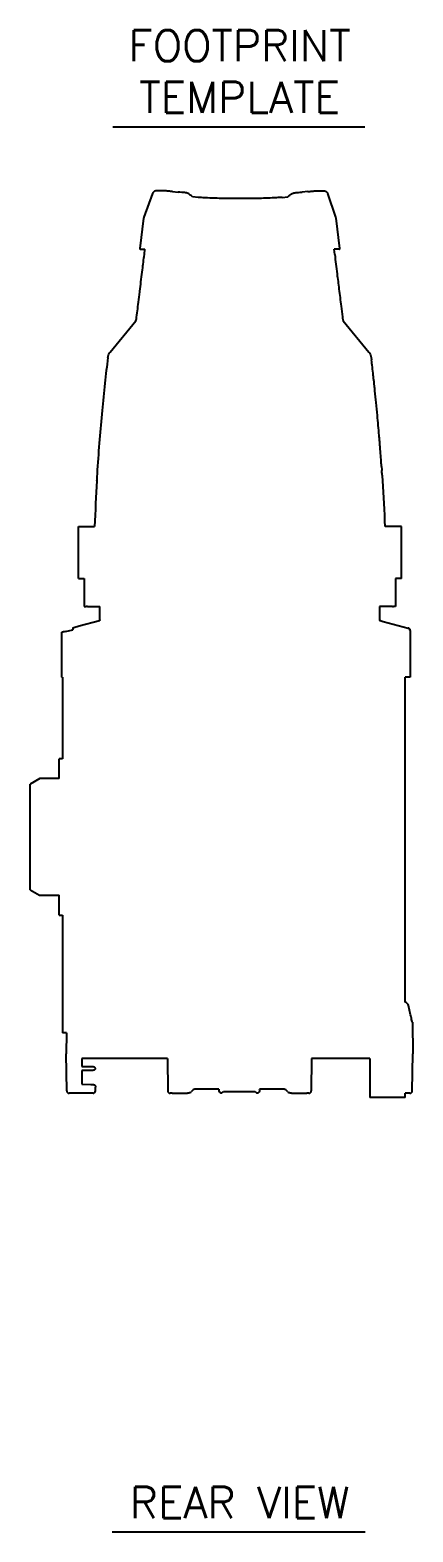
# Model space of a CAD drawing. Extents: x 6 to 134, y 3 to 97.
# Drawn here: x 123.81 to 133.01, y 61.14 to 97.27 of the extents above; entities that cross this region are included whole.
import ezdxf
from ezdxf.enums import TextEntityAlignment as Align

# ---------------------------------------------------------------- set-up
doc = ezdxf.new("R2010")
doc.units = 0
doc.header["$MEASUREMENT"] = 0
doc.layers.add('OBJECT', color=7, linetype='CONTINUOUS')
doc.styles.get("Standard").update_dxf_attribs({"font": 'SIMPLEX'})

msp = doc.modelspace()

# ---------------------------------------------------------------- linework, layer by layer
at = {"layer": 'OBJECT', "color": 1}
for p, q in [((125.802, 94.943), (131.855, 94.943)), ((125.788, 61.136), (131.86, 61.136))]:
    msp.add_line(p, q, dxfattribs=at)
at = {"layer": 'OBJECT'}
for p, q in [((126.754, 93.334), (126.546, 92.768)), ((126.848, 93.399), (126.834, 93.398)), ((127.062, 93.399), (126.848, 93.399)), ((127.235, 93.382), (127.37, 93.369)), ((127.371, 93.369), (127.37, 93.369)), ((127.371, 93.369), (127.37, 93.369)), ((127.374, 93.37), (127.371, 93.369)), ((127.371, 93.369), (127.371, 93.369)), ((127.371, 93.369), (127.371, 93.369)), ((127.381, 93.369), (127.374, 93.37)), ((127.847, 93.242), (127.713, 93.258)), ((129.87, 93.242), (130.004, 93.258)), ((130.337, 93.369), (130.343, 93.37)), ((130.343, 93.37), (130.347, 93.369)), ((130.482, 93.382), (130.347, 93.369)), ((130.347, 93.369), (130.347, 93.369)), ((130.347, 93.369), (130.347, 93.369)), ((130.347, 93.369), (130.347, 93.369)), ((130.347, 93.369), (130.347, 93.369)), ((130.655, 93.399), (130.869, 93.399)), ((130.869, 93.399), (130.883, 93.398)), ((131.161, 92.768), (130.962, 93.334)), ((126.54, 92.746), (126.45, 92.011)), ((131.256, 92.011), (131.166, 92.746)), ((126.46, 91.999), (126.571, 91.999)), ((126.558, 91.868), (126.571, 91.999)), ((131.13, 91.868), (131.115, 91.999)), ((131.246, 91.999), (131.115, 91.999)), ((125.735, 89.516), (126.351, 90.271)), ((126.351, 90.271), (126.365, 90.3)), ((126.351, 90.271), (126.351, 90.271)), ((126.351, 90.271), (126.351, 90.271)), ((131.322, 90.307), (131.337, 90.271)), ((131.337, 90.271), (131.953, 89.516)), ((132.007, 89.389), (132.014, 89.332)), ((132.255, 86.765), (132.26, 86.688)), ((125.427, 86.688), (125.419, 86.434)), ((132.26, 86.688), (132.262, 86.67)), ((124.973, 84.075), (124.973, 85.325)), ((124.973, 85.325), (125.364, 85.325)), ((132.732, 85.325), (132.341, 85.325)), ((132.732, 84.075), (132.732, 85.325)), ((124.973, 84.075), (125.113, 84.075)), ((125.113, 84.075), (125.113, 83.4)), ((132.732, 84.075), (132.592, 84.075)), ((132.592, 84.075), (132.592, 83.4)), ((125.113, 83.4), (125.161, 83.4)), ((125.191, 83.4), (125.161, 83.4)), ((125.191, 83.4), (125.49, 83.4)), ((125.49, 83.077), (125.49, 83.4)), ((132.515, 83.4), (132.204, 83.4)), ((132.515, 83.4), (132.544, 83.4)), ((132.592, 83.4), (132.544, 83.4)), ((124.569, 82.76), (124.569, 82.763)), ((124.569, 82.763), (124.569, 81.698)), ((124.663, 82.801), (124.615, 82.789)), ((124.615, 82.789), (124.615, 82.789)), ((124.663, 82.801), (124.842, 82.842)), ((132.939, 82.825), (132.939, 81.698)), ((132.939, 82.825), (132.939, 81.728)), ((124.596, 81.698), (124.569, 81.698)), ((124.569, 81.698), (124.569, 81.698)), ((124.596, 81.698), (124.596, 79.738)), ((132.821, 73.883), (132.821, 81.698)), ((132.939, 81.698), (132.821, 81.698)), ((124.596, 79.738), (124.514, 79.738)), ((124.514, 79.264), (124.514, 79.738)), ((124.044, 79.264), (123.814, 79.13)), ((124.514, 79.264), (124.044, 79.264)), ((123.814, 76.587), (123.814, 79.13)), ((123.814, 76.587), (124.043, 76.454)), ((124.042, 76.453), (124.501, 76.453)), ((124.043, 76.454), (124.514, 76.454)), ((124.514, 75.978), (124.514, 76.454)), ((124.514, 75.978), (124.596, 75.978)), ((124.596, 75.978), (124.596, 73.148)), ((132.949, 73.581), (132.902, 73.8)), ((132.995, 73.398), (133.008, 72.636)), ((124.687, 73.148), (124.596, 73.148)), ((124.687, 73.148), (124.678, 72.636)), ((124.694, 71.75), (124.678, 72.636)), ((132.993, 71.75), (133.008, 72.636)), ((127.112, 72.526), (125.053, 72.526)), ((125.053, 72.526), (125.053, 72.39)), ((125.053, 72.39), (125.053, 72.336)), ((125.053, 72.336), (125.275, 72.332)), ((125.275, 72.332), (125.331, 72.331)), ((127.112, 72.526), (127.119, 71.75)), ((130.575, 72.526), (130.567, 71.75)), ((131.972, 72.526), (130.575, 72.526)), ((131.972, 72.526), (131.972, 71.588)), ((125.275, 72.24), (125.053, 72.236)), ((125.053, 72.236), (125.053, 71.906)), ((125.053, 71.906), (125.275, 71.902)), ((125.331, 72.241), (125.275, 72.24)), ((124.694, 71.75), (124.694, 71.746)), ((124.772, 71.691), (124.754, 71.691)), ((125.058, 71.691), (124.772, 71.691)), ((125.203, 71.691), (125.058, 71.691)), ((125.275, 71.691), (125.203, 71.691)), ((125.275, 71.902), (125.327, 71.901)), ((125.325, 71.691), (125.275, 71.691)), ((125.385, 71.75), (125.386, 71.84)), ((127.229, 71.691), (127.179, 71.691)), ((127.229, 71.691), (127.597, 71.691)), ((127.712, 71.756), (127.682, 71.726)), ((128.349, 71.791), (127.796, 71.791)), ((128.528, 71.733), (129.148, 71.733)), ((129.89, 71.791), (129.327, 71.791)), ((130.005, 71.726), (129.975, 71.756)), ((130.089, 71.691), (130.458, 71.691)), ((130.507, 71.691), (130.458, 71.691)), ((132.821, 71.588), (131.972, 71.588)), ((132.821, 71.588), (132.821, 71.691)), ((132.914, 71.691), (132.821, 71.691)), ((132.933, 71.691), (132.914, 71.691)), ((132.993, 71.746), (132.993, 71.75))]:
    msp.add_line(p, q, dxfattribs=at)
at = {"layer": 'OBJECT', "flags": 128}
for points in [[(132.26, 86.688), (132.26, 86.688), (132.26, 86.688)], [(132.261, 86.67), (132.262, 86.67), (132.262, 86.67)], [(132.204, 83.4), (132.204, 83.068), (132.296, 83.043), (132.894, 82.883)], [(124.663, 82.801), (124.634, 82.794), (124.615, 82.789)], [(124.861, 82.897), (124.992, 82.932), (125.479, 83.063)], [(124.861, 82.897), (124.992, 82.932), (125.479, 83.063)], [(132.221, 83.063), (132.296, 83.043), (132.894, 82.883)]]:
    msp.add_lwpolyline(points, dxfattribs=at)
at = {"layer": 'OBJECT'}
for centre, radius, start, end in [((126.64, 92.734), 0.1, 159.8, 173), ((131.067, 92.734), 0.1, 7, 20.2), ((126.46, 92.009), 0.01, 173, 270), ((131.246, 92.009), 0.01, 270, 7), ((175.987, 83.4), 50.66, 176.5747, 177.8223), ((81.718, 83.4), 50.66, 2.1777, 3.4253), ((124.584, 82.762), 0.015, 104.3935, 179.885), ((132.794, 73.777), 0.11, 12.23, 75.9362), ((124.754, 71.751), 0.06, 181, 270), ((125.325, 71.751), 0.06, 270, 359), ((127.179, 71.751), 0.06, 181, 270), ((127.597, 71.811), 0.12, 302.0296, 315), ((127.796, 71.671), 0.12, 90, 135), ((128.406, 71.764), 0.0625, 154.3106, 328.4001), ((129.271, 71.764), 0.0625, 211.6695, 25.6894), ((129.89, 71.671), 0.12, 45, 90), ((130.089, 71.811), 0.12, 225, 237.9704), ((130.507, 71.751), 0.06, 270, 359), ((132.933, 71.751), 0.06, 270, 359)]:
    msp.add_arc(centre, radius, start, end, dxfattribs=at)
for points, knots in [([(126.834, 93.398), (126.832, 93.398), (126.822, 93.397), (126.802, 93.389), (126.779, 93.373), (126.762, 93.354), (126.757, 93.339), (126.755, 93.334)], [0, 0, 0, 0, 0.070425, 0.292431, 0.57097, 0.847148, 1, 1, 1, 1]), ([(127.235, 93.382), (127.227, 93.383), (127.198, 93.386), (127.156, 93.39), (127.118, 93.394), (127.094, 93.396), (127.078, 93.398), (127.065, 93.399), (127.063, 93.399), (127.062, 93.399)], [0, 0, 0, 0, 0.065959, 0.253614, 0.454857, 0.562163, 0.682196, 0.827269, 1, 1, 1, 1]), ([(127.543, 93.356), (127.513, 93.359), (127.453, 93.363), (127.4, 93.368), (127.374, 93.37)], [0, 0, 0, 0, 0.498582, 1, 1, 1, 1]), ([(127.588, 93.345), (127.587, 93.346), (127.578, 93.353), (127.561, 93.356), (127.547, 93.356), (127.543, 93.356), (127.543, 93.356)], [0, 0, 0, 0, 0.079323, 0.761323, 0.990732, 1, 1, 1, 1]), ([(127.713, 93.258), (127.708, 93.263), (127.679, 93.288), (127.638, 93.318), (127.601, 93.339), (127.589, 93.345)], [0, 0, 0, 0, 0.124685, 0.718163, 1, 1, 1, 1]), ([(129.87, 93.242), (129.823, 93.24), (129.712, 93.233), (129.527, 93.225), (129.317, 93.218), (129.104, 93.214), (128.892, 93.212), (128.679, 93.213), (128.465, 93.216), (128.242, 93.222), (128.034, 93.231), (127.903, 93.239), (127.847, 93.242)], [0, 0, 0, 0, 0.073735, 0.174905, 0.279004, 0.383102, 0.484278, 0.585454, 0.689583, 0.793713, 0.912817, 1, 1, 1, 1]), ([(130.004, 93.258), (130.009, 93.263), (130.038, 93.288), (130.08, 93.318), (130.117, 93.339), (130.129, 93.345)], [0, 0, 0, 0, 0.124685, 0.718163, 1, 1, 1, 1]), ([(130.129, 93.345), (130.13, 93.346), (130.14, 93.353), (130.156, 93.356), (130.171, 93.356), (130.174, 93.356), (130.175, 93.356)], [0, 0, 0, 0, 0.079323, 0.761323, 0.990732, 1, 1, 1, 1]), ([(130.175, 93.356), (130.205, 93.359), (130.265, 93.363), (130.317, 93.368), (130.343, 93.37)], [0, 0, 0, 0, 0.498582, 1, 1, 1, 1]), ([(130.482, 93.382), (130.49, 93.383), (130.519, 93.386), (130.562, 93.39), (130.599, 93.394), (130.624, 93.396), (130.64, 93.398), (130.653, 93.399), (130.654, 93.399), (130.655, 93.399)], [0, 0, 0, 0, 0.065959, 0.253614, 0.454857, 0.562163, 0.682196, 0.827269, 1, 1, 1, 1]), ([(130.883, 93.398), (130.886, 93.398), (130.896, 93.397), (130.916, 93.389), (130.938, 93.373), (130.956, 93.354), (130.96, 93.339), (130.962, 93.334)], [0, 0, 0, 0, 0.070425, 0.292431, 0.57097, 0.847148, 1, 1, 1, 1]), ([(126.456, 91.039), (126.475, 91.194), (126.509, 91.47), (126.543, 91.747), (126.558, 91.868)], [0, 0, 0, 0, 0.560059, 1, 1, 1, 1]), ([(131.13, 91.868), (131.149, 91.714), (131.183, 91.437), (131.217, 91.161), (131.232, 91.039)], [0, 0, 0, 0, 0.559941, 1, 1, 1, 1]), ([(126.366, 90.307), (126.366, 90.307), (126.383, 90.445), (126.411, 90.667), (126.44, 90.91), (126.453, 91.017), (126.456, 91.038), (126.456, 91.039)], [0, 0, 0, 0, 0.002274, 0.563506, 0.91051, 0.997261, 1, 1, 1, 1]), ([(131.232, 91.039), (131.232, 91.038), (131.249, 90.901), (131.276, 90.678), (131.306, 90.436), (131.319, 90.329), (131.322, 90.307), (131.322, 90.307)], [0, 0, 0, 0, 0.002739, 0.563972, 0.910975, 0.997726, 1, 1, 1, 1]), ([(126.351, 90.271), (126.351, 90.272), (126.351, 90.272), (126.351, 90.272), (126.351, 90.272), (126.351, 90.272), (126.351, 90.272), (126.351, 90.272), (126.351, 90.272), (126.351, 90.272), (126.351, 90.272), (126.351, 90.272), (126.351, 90.272), (126.351, 90.272), (126.351, 90.271)], [0, 0, 0, 0, 0.148713, 0.270417, 0.325991, 0.38103, 0.499355, 0.560287, 0.614855, 0.66649, 0.718951, 0.77602, 0.84074, 1, 1, 1, 1]), ([(126.365, 90.3), (126.365, 90.301), (126.366, 90.304), (126.366, 90.306), (126.366, 90.307)], [0, 0, 0, 0, 0.56, 1, 1, 1, 1]), ([(125.681, 89.389), (125.657, 89.183), (125.607, 88.758), (125.54, 88.101), (125.478, 87.408), (125.445, 86.932), (125.427, 86.688)], [0, 0, 0, 0, 0.22962, 0.472827, 0.72962, 1, 1, 1, 1]), ([(125.681, 89.389), (125.685, 89.411), (125.694, 89.458), (125.721, 89.497), (125.735, 89.516)], [0, 0, 0, 0, 0.488528, 1, 1, 1, 1]), ([(131.953, 89.516), (131.967, 89.497), (131.994, 89.458), (132.003, 89.411), (132.007, 89.389)], [0, 0, 0, 0, 0.511473, 1, 1, 1, 1]), ([(132.255, 86.765), (132.251, 86.822), (132.242, 86.945), (132.23, 87.117), (132.218, 87.27), (132.208, 87.397), (132.188, 87.637), (132.161, 87.94), (132.127, 88.297), (132.104, 88.525), (132.086, 88.692), (132.073, 88.818), (132.055, 88.978), (132.035, 89.153), (132.02, 89.275), (132.014, 89.332)], [0, 0, 0, 0, 0.0667, 0.143295, 0.200055, 0.245598, 0.29208, 0.479715, 0.599336, 0.709711, 0.745752, 0.794836, 0.857243, 0.932974, 1, 1, 1, 1]), ([(125.418, 86.426), (125.418, 86.429), (125.418, 86.431), (125.419, 86.434), (125.419, 86.434)], [0, 0, 0, 0, 0.942962, 1, 1, 1, 1]), ([(132.287, 86.426), (132.287, 86.43), (132.286, 86.437), (132.279, 86.492), (132.27, 86.571), (132.264, 86.637), (132.262, 86.67)], [0, 0, 0, 0, 0.24993, 0.499886, 0.749919, 1, 1, 1, 1]), ([(132.287, 86.426), (132.287, 86.429), (132.287, 86.431), (132.286, 86.434), (132.286, 86.434)], [0, 0, 0, 0, 0.942962, 1, 1, 1, 1]), ([(124.615, 82.789), (124.612, 82.788), (124.605, 82.786), (124.595, 82.783), (124.587, 82.78), (124.581, 82.778), (124.58, 82.777), (124.58, 82.777)], [0, 0, 0, 0, 0.1604329, 0.3776303, 0.5880803, 0.7939226, 1, 1, 1, 1]), ([(124.842, 82.842), (124.846, 82.857), (124.852, 82.887), (124.858, 82.894), (124.861, 82.897)], [0, 0, 0, 0, 0.499636, 1, 1, 1, 1]), ([(125.49, 83.077), (125.49, 83.076), (125.49, 83.072), (125.487, 83.068), (125.483, 83.065), (125.48, 83.063), (125.479, 83.063)], [0, 0, 0, 0, 0.257663, 0.515326, 0.772991, 1, 1, 1, 1]), ([(125.49, 83.077), (125.49, 83.076), (125.49, 83.074), (125.488, 83.069), (125.485, 83.066), (125.481, 83.064), (125.479, 83.063), (125.479, 83.063)], [0, 0, 0, 0, 0.161183, 0.418718, 0.676258, 0.933799, 1, 1, 1, 1]), ([(132.939, 82.825), (132.938, 82.831), (132.937, 82.845), (132.926, 82.863), (132.912, 82.876), (132.9, 82.881), (132.894, 82.883)], [0, 0, 0, 0, 0.257626, 0.515251, 0.772902, 1, 1, 1, 1]), ([(132.894, 82.883), (132.9, 82.88), (132.913, 82.875), (132.928, 82.861), (132.937, 82.843), (132.938, 82.831), (132.939, 82.825)], [0, 0, 0, 0, 0.257708, 0.515417, 0.773105, 1, 1, 1, 1]), ([(132.995, 73.398), (132.995, 73.398), (132.995, 73.399), (132.993, 73.405), (132.988, 73.425), (132.973, 73.485), (132.959, 73.542), (132.949, 73.581)], [0, 0, 0, 0, 0.035203, 0.085099, 0.17035, 0.423259, 1, 1, 1, 1]), ([(125.331, 72.331), (125.337, 72.331), (125.349, 72.329), (125.363, 72.319), (125.371, 72.307), (125.374, 72.296), (125.376, 72.286), (125.375, 72.277), (125.371, 72.265), (125.362, 72.253), (125.348, 72.243), (125.336, 72.242), (125.331, 72.241)], [0, 0, 0, 0, 0.136362, 0.263329, 0.368349, 0.439903, 0.5002, 0.560961, 0.633301, 0.738333, 0.879024, 1, 1, 1, 1]), ([(125.327, 71.901), (125.336, 71.9), (125.354, 71.898), (125.371, 71.883), (125.381, 71.868), (125.385, 71.855), (125.386, 71.846), (125.386, 71.843), (125.386, 71.841), (125.386, 71.841), (125.386, 71.84)], [0, 0, 0, 0, 0.222543, 0.491167, 0.672127, 0.860152, 0.94651, 0.979357, 0.996884, 1, 1, 1, 1]), ([(127.661, 71.71), (127.661, 71.709), (127.654, 71.705), (127.637, 71.697), (127.617, 71.692), (127.603, 71.691), (127.6, 71.691), (127.598, 71.691), (127.598, 71.691), (127.597, 71.691), (127.597, 71.691), (127.597, 71.691)], [0, 0, 0, 0, 0.005743, 0.356856, 0.829926, 0.915275, 0.964578, 0.985129, 0.992055, 0.99359, 1, 1, 1, 1]), ([(128.459, 71.731), (128.466, 71.732), (128.484, 71.733), (128.509, 71.733), (128.524, 71.733), (128.528, 71.733)], [0.0241591, 0.0241591, 0.0241591, 0.0241591, 0.3831808, 0.8583178, 1, 1, 1, 1]), ([(129.148, 71.733), (129.154, 71.733), (129.173, 71.733), (129.198, 71.733), (129.213, 71.732), (129.217, 71.731)], [0, 0, 0, 0, 0.2499358, 0.7292566, 0.9742522, 0.9742522, 0.9742522, 0.9742522]), ([(130.089, 71.691), (130.089, 71.691), (130.089, 71.691), (130.089, 71.691), (130.088, 71.691), (130.087, 71.691), (130.083, 71.691), (130.07, 71.692), (130.05, 71.697), (130.033, 71.706), (130.026, 71.71)], [0, 0, 0, 0, 0.006411, 0.007946, 0.012356, 0.029422, 0.070262, 0.170738, 0.638609, 1, 1, 1, 1])]:
    msp.add_open_spline(points, degree=3, knots=knots, dxfattribs=at)

# ---------------------------------------------------------------- texts
at = {"layer": 'OBJECT', "color": 1}
for s, p in [('FOOTPRINT', (128.847, 96.519)), ('TEMPLATE', (128.847, 95.275)), ('REAR VIEW', (128.847, 61.468))]:
    msp.add_text(s, height=0.75, dxfattribs=at).set_placement(p, align=Align.CENTER)

doc.saveas('drawing.dxf')
